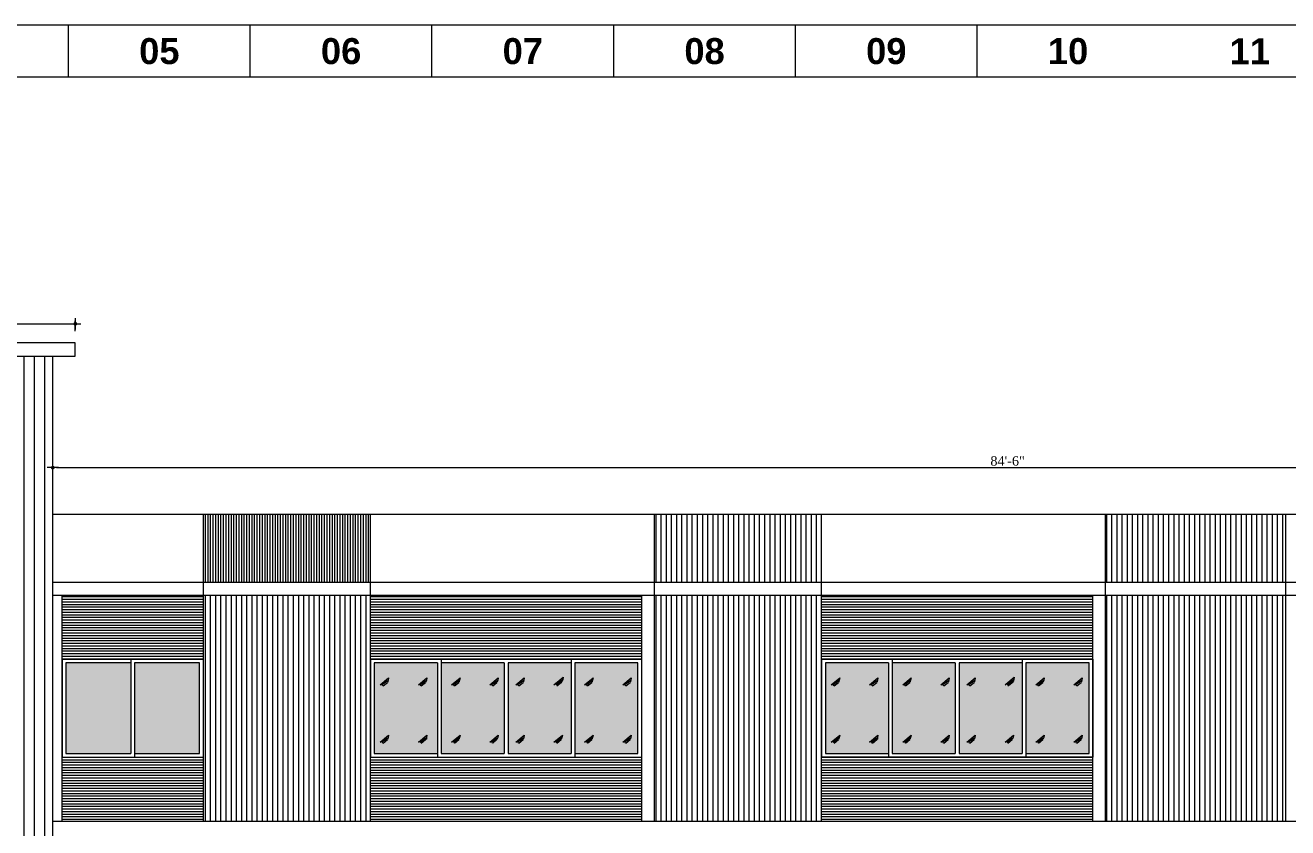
# Model space of a CAD drawing. Header units: inches. Extents: x -250485 to 735580, y -140410 to 288049.
# Drawn here: x 54477 to 55147, y 21869 to 22295 of the extents above; entities that cross this region are included whole.
import ezdxf

# ---------------------------------------------------------------- set-up
doc = ezdxf.new("R2010")
doc.units = ezdxf.units.IN
doc.header["$MEASUREMENT"] = 0
doc.header["$PDMODE"] = 35
doc.layers.get('0').update_dxf_attribs({"lineweight": 0})
doc.layers.get('Defpoints').update_dxf_attribs({"lineweight": 0})
for name, color, linetype, lineweight in [('DIM_WORKING', 7, 'Continuous', 0), ('FIX', 251, 'Continuous', 0), ('Inline', 7, 'Continuous', 0), ('Layer1', 134, 'Continuous', 0), ('MAN', 215, 'Continuous', 0), ('Outline', 7, 'Continuous', 0), ('Scale', 7, 'Continuous', 0), ('Scale_Text', 7, 'Continuous', 0), ('Titelblk', 7, 'Continuous', 25), ('TITLE', 7, 'Continuous', 20), ('Win', 5, 'Continuous', 0), ('window', 140, 'Continuous', 0)]:
    doc.layers.add(name, color=color, linetype=linetype, lineweight=lineweight)
doc.styles.add('REG', font='times.ttf')
doc.styles.get("Standard").update_dxf_attribs({"font": 'arialbd.ttf', "height": 24})
doc.dimstyles.new('Dim-Pres', dxfattribs={"dimtxt": 5.5, "dimasz": 2, "dimexe": 1.5, "dimexo": 1.5, "dimgap": 1, "dimtad": 3, "dimdec": 0, "dimzin": 3, "dimdsep": 46, "dimlunit": 4, "dimtxsty": 'REG', "dimblk": 'point', "dimcen": 2, "dimclrd": 256, "dimclre": 256, "dimclrt": 7, "dimadec": 0, "dimazin": 0, "dimtfac": 0.75, "dimtdec": 0, "dimtmove": 1, "dimatfit": 3, "dimldrblk": 'point', "dimfxl": 0, "dimtolj": 1, "dimtzin": 0, "dimlwd": -1, "dimlwe": -1, "dimarcsym": 1})
pattern_1 = [(0, (46573.8017, 18558.0382), (4e-16, 1.375), [])]
pattern_2 = [(270, (44301.1029, 24567.6577), (2.75, -7e-16), [])]

# ---------------------------------------------------------------- blocks, each defined once
blk = doc.blocks.new('PAGE')
at = {"layer": 'Inline', "color": 252, "lineweight": 15}
blk.add_lwpolyline([(178051640.63, 22656441.11), (178051640.63, 22657235.79), (178050505.36, 22657235.79), (178050505.36, 22656441.11)], close=True, dxfattribs=at)
at = {"layer": 'Outline', "color": 252, "lineweight": 15}
blk.add_line((178051662.57, 22657252.66), (178050483.42, 22657252.66), dxfattribs=at)
at = {"layer": 'Scale', "color": 252, "lineweight": 9}
for p, q in [((178050719.01, 22657235.79), (178050719.01, 22657252.66)), ((178050778.01, 22657235.79), (178050778.01, 22657252.66)), ((178050837.01, 22657235.79), (178050837.01, 22657252.66)), ((178050896, 22657235.79), (178050896, 22657252.66)), ((178050955, 22657235.79), (178050955, 22657252.66)), ((178051014, 22657235.79), (178051014, 22657252.66))]:
    blk.add_line(p, q, dxfattribs=at)
at = {"layer": 'Scale_Text', "color": 252, "lineweight": 13, "char_height": 8.435, "width": 2.5102, "attachment_point": 5}
for s, insert in [('05', (178050748.51, 22657244.22)), ('06', (178050807.51, 22657244.22)), ('07', (178050866.5, 22657244.22)), ('08', (178050925.5, 22657244.22)), ('09', (178050984.5, 22657244.22)), ('10', (178051043.5, 22657244.22)), ('11', (178051102.49, 22657244.22))]:
    blk.add_mtext(s, dxfattribs=dict(at, insert=insert))
blk = doc.blocks.new('Title')
at = {"layer": 'Titelblk', "color": 3, "linetype": 'Continuous', "lineweight": 0, "xscale": 3.014611567961765, "yscale": 3.014611567959946, "zscale": 3.014611567966516}
blk.add_blockref('PAGE', (-536855255.8, -68388224), dxfattribs=at)
blk = doc.blocks.new('dot')
at = {"color": 4}
for p, q in [((-1.5, 0), (1.5, 0)), ((0, 1.5), (0, -1.5))]:
    blk.add_line(p, q, dxfattribs=at)
at = {"color": 6, "const_width": 0.5}
blk.add_lwpolyline([(-0.25, 0, 1), (0.25, 0, 1)], format="xyb", close=True, dxfattribs=at)
blk = doc.blocks.new('point')
blk.add_blockref('dot', (0, 0))
blk = doc.blocks.new('*D640')
at = {"layer": 'Defpoints', "color": 0, "ltscale": 30, "transparency": 16777216}
for p in [(54503.25, 22136.28), (54285.75, 22126.15), (54503.25, 22126.15)]:
    blk.add_point(p, dxfattribs=at)
at = {"layer": 'Layer1', "ltscale": 30, "transparency": 16777216}
for p, q in [((54285.75, 22132.28), (54285.75, 22137.78)), ((54287.75, 22136.28), (54501.25, 22136.28)), ((54503.25, 22132.28), (54503.25, 22137.78))]:
    blk.add_line(p, q, dxfattribs=at)
at = {"layer": 'Layer1', "ltscale": 30, "transparency": 16777216, "xscale": 2, "yscale": 2, "zscale": 2, "rotation": 180}
blk.add_blockref('point', (54285.75, 22136.28), dxfattribs=at)
at = {"layer": 'Layer1', "ltscale": 30, "transparency": 16777216, "xscale": 2, "yscale": 2, "zscale": 2}
blk.add_blockref('point', (54503.25, 22136.28), dxfattribs=at)
at = {"layer": 'Layer1', "color": 7, "ltscale": 30, "transparency": 16777216, "insert": (54394.5, 22139.83), "char_height": 5, "attachment_point": 5, "style": 'REG'}
blk.add_mtext('\\A1;18\'-2"', dxfattribs=at)
blk = doc.blocks.new('*D641')
at = {"layer": 'Defpoints', "color": 0, "ltscale": 30, "transparency": 16777216}
for p in [(55505.25, 22059.87), (54491.25, 22035.15), (55505.25, 22035.15)]:
    blk.add_point(p, dxfattribs=at)
at = {"layer": 'Layer1', "ltscale": 30, "transparency": 16777216}
for p, q in [((54491.25, 22055.87), (54491.25, 22061.37)), ((55505.25, 22055.87), (55505.25, 22061.37)), ((54493.25, 22059.87), (55503.25, 22059.87))]:
    blk.add_line(p, q, dxfattribs=at)
at = {"layer": 'Layer1', "ltscale": 30, "transparency": 16777216, "xscale": 2, "yscale": 2, "zscale": 2, "rotation": 180}
blk.add_blockref('point', (54491.25, 22059.87), dxfattribs=at)
at = {"layer": 'Layer1', "ltscale": 30, "transparency": 16777216, "xscale": 2, "yscale": 2, "zscale": 2}
blk.add_blockref('point', (55505.25, 22059.87), dxfattribs=at)
at = {"layer": 'Layer1', "color": 7, "ltscale": 30, "transparency": 16777216, "insert": (54998.25, 22063.42), "char_height": 5, "attachment_point": 5, "style": 'REG'}
blk.add_mtext('\\A1;84\'-6"', dxfattribs=at)

msp = doc.modelspace()

# ---------------------------------------------------------------- hatches: boundary and pattern name
at = {"layer": 'DIM_WORKING', "ltscale": 30}
h = msp.add_hatch(color=256, dxfattribs=at)
h.set_gradient(color1=(191, 203, 212), one_color=1, tint=1, name='CURVED')
h.paths.add_polyline_path([(54532.75, 21956.15), (54498.25, 21956.15), (54498.25, 21908.15), (54532.75, 21908.15)])
h.paths.add_polyline_path([(54569.25, 21956.15), (54534.75, 21956.15), (54534.75, 21908.15), (54569.25, 21908.15)])
h = msp.add_hatch(color=256, dxfattribs=at)
h.set_gradient(color1=(191, 203, 212), one_color=1, tint=1, name='CURVED')
h.paths.add_polyline_path([(54695.5, 21956.15), (54662, 21956.15), (54662, 21908.15), (54695.5, 21908.15)])
h.paths.add_polyline_path([(54685.4, 21944.61), (54689.88, 21948.27), (54689.64, 21947.1), (54689.24, 21945.87), (54686.95, 21944.07), (54686.5, 21944.63)], flags=16)
h.paths.add_polyline_path([(54668.97, 21945.87), (54666.68, 21944.07), (54666.24, 21944.63), (54665.13, 21944.61), (54669.61, 21948.27), (54669.37, 21947.1)], flags=16)
h.paths.add_polyline_path([(54689.88, 21917.83), (54689.64, 21916.66), (54689.64, 21915.74), (54689.24, 21915.43), (54686.95, 21913.63), (54686.51, 21914.2), (54685.43, 21914.2)], flags=16)
h.paths.add_polyline_path([(54669.61, 21917.83), (54669.37, 21916.66), (54668.97, 21915.43), (54666.68, 21913.63), (54666.24, 21914.19), (54665.13, 21914.17)], flags=16)
h.paths.add_polyline_path([(54697.5, 21908.15), (54731, 21908.15), (54731, 21956.15), (54697.5, 21956.15)])
h.paths.add_polyline_path([(54704.59, 21944.07), (54704.15, 21944.63), (54703.04, 21944.61), (54707.52, 21948.27), (54707.28, 21947.1), (54706.89, 21945.87)], flags=16)
h.paths.add_polyline_path([(54707.52, 21917.83), (54707.28, 21916.66), (54706.89, 21915.43), (54704.59, 21913.63), (54704.15, 21914.19), (54703.04, 21914.17)], flags=16)
h.paths.add_polyline_path([(54723.31, 21944.61), (54727.79, 21948.27), (54727.55, 21947.1), (54727.15, 21945.87), (54724.86, 21944.07), (54724.42, 21944.63)], flags=16)
h.paths.add_polyline_path([(54723.31, 21914.17), (54727.79, 21917.83), (54727.55, 21916.66), (54727.15, 21915.43), (54724.86, 21913.63), (54724.42, 21914.19)], flags=16)
h.paths.add_polyline_path([(54733, 21908.15), (54766.5, 21908.15), (54766.5, 21956.15), (54733, 21956.15)])
h.paths.add_polyline_path([(54741.62, 21917.83), (54741.37, 21916.66), (54740.98, 21915.43), (54738.68, 21913.63), (54738.24, 21914.19), (54737.13, 21914.17)], flags=16)
h.paths.add_polyline_path([(54738.68, 21944.07), (54738.24, 21944.63), (54737.13, 21944.61), (54741.62, 21948.27), (54741.37, 21947.1), (54740.98, 21945.87)], flags=16)
h.paths.add_polyline_path([(54761.66, 21946.21), (54759.36, 21944.4), (54758.95, 21944.07), (54761.24, 21945.87)], flags=16)
h.paths.add_polyline_path([(54757.4, 21914.17), (54761.88, 21917.83), (54761.64, 21916.66), (54761.24, 21915.43), (54758.95, 21913.63), (54758.51, 21914.19)], flags=16)
h.paths.add_polyline_path([(54802, 21956.15), (54768.5, 21956.15), (54768.5, 21908.15), (54802, 21908.15)])
h.paths.add_polyline_path([(54778.16, 21917.83), (54777.92, 21916.66), (54777.52, 21915.43), (54775.23, 21913.63), (54774.78, 21914.19), (54773.68, 21914.17)], flags=16)
h.paths.add_polyline_path([(54798.43, 21917.83), (54798.19, 21916.66), (54797.79, 21915.43), (54795.5, 21913.63), (54795.05, 21914.19), (54793.95, 21914.17)], flags=16)
h.paths.add_polyline_path([(54793.95, 21944.61), (54798.43, 21948.27), (54798.19, 21947.1), (54797.79, 21945.87), (54795.5, 21944.07), (54795.05, 21944.63)], flags=16)
h.paths.add_polyline_path([(54775.23, 21944.07), (54774.78, 21944.63), (54773.68, 21944.61), (54778.16, 21948.27), (54777.92, 21947.1), (54777.52, 21945.87)], flags=16)
h = msp.add_hatch(color=256, dxfattribs=at)
h.set_gradient(color1=(191, 203, 212), one_color=1, tint=1, name='CURVED')
h.paths.add_polyline_path([(54935, 21956.15), (54901.5, 21956.15), (54901.5, 21908.15), (54935, 21908.15)])
h.paths.add_polyline_path([(54924.9, 21944.61), (54929.38, 21948.27), (54929.14, 21947.1), (54928.74, 21945.87), (54926.45, 21944.07), (54926, 21944.63)], flags=16)
h.paths.add_polyline_path([(54908.47, 21945.87), (54906.18, 21944.07), (54905.74, 21944.63), (54904.63, 21944.61), (54909.11, 21948.27), (54908.87, 21947.1)], flags=16)
h.paths.add_polyline_path([(54929.38, 21917.83), (54929.14, 21916.66), (54929.14, 21915.74), (54928.74, 21915.43), (54926.45, 21913.63), (54926.01, 21914.2), (54924.93, 21914.2)], flags=16)
h.paths.add_polyline_path([(54909.11, 21917.83), (54908.87, 21916.66), (54908.47, 21915.43), (54906.18, 21913.63), (54905.74, 21914.19), (54904.63, 21914.17)], flags=16)
h.paths.add_polyline_path([(54937, 21908.15), (54970.5, 21908.15), (54970.5, 21956.15), (54937, 21956.15)])
h.paths.add_polyline_path([(54944.09, 21944.07), (54943.65, 21944.63), (54942.54, 21944.61), (54947.02, 21948.27), (54946.78, 21947.1), (54946.39, 21945.87)], flags=16)
h.paths.add_polyline_path([(54947.02, 21917.83), (54946.78, 21916.66), (54946.39, 21915.43), (54944.09, 21913.63), (54943.65, 21914.19), (54942.54, 21914.17)], flags=16)
h.paths.add_polyline_path([(54962.81, 21944.61), (54967.29, 21948.27), (54967.05, 21947.1), (54966.65, 21945.87), (54964.36, 21944.07), (54963.92, 21944.63)], flags=16)
h.paths.add_polyline_path([(54962.81, 21914.17), (54967.29, 21917.83), (54967.05, 21916.66), (54966.65, 21915.43), (54964.36, 21913.63), (54963.92, 21914.19)], flags=16)
h.paths.add_polyline_path([(54972.5, 21908.15), (55006, 21908.15), (55006, 21956.15), (54972.5, 21956.15)])
h.paths.add_polyline_path([(54981.12, 21917.83), (54980.87, 21916.66), (54980.48, 21915.43), (54978.18, 21913.63), (54977.74, 21914.19), (54976.63, 21914.17)], flags=16)
h.paths.add_polyline_path([(54978.18, 21944.07), (54977.74, 21944.63), (54976.63, 21944.61), (54981.12, 21948.27), (54980.87, 21947.1), (54980.48, 21945.87)], flags=16)
h.paths.add_polyline_path([(55001.16, 21946.21), (54998.86, 21944.4), (54998.45, 21944.07), (55000.74, 21945.87)], flags=16)
h.paths.add_polyline_path([(54996.9, 21914.17), (55001.38, 21917.83), (55001.14, 21916.66), (55000.74, 21915.43), (54998.45, 21913.63), (54998.01, 21914.19)], flags=16)
h.paths.add_polyline_path([(55041.5, 21956.15), (55008, 21956.15), (55008, 21908.15), (55041.5, 21908.15)])
h.paths.add_polyline_path([(55017.66, 21917.83), (55017.42, 21916.66), (55017.02, 21915.43), (55014.73, 21913.63), (55014.28, 21914.19), (55013.18, 21914.17)], flags=16)
h.paths.add_polyline_path([(55037.93, 21917.83), (55037.69, 21916.66), (55037.29, 21915.43), (55035, 21913.63), (55034.55, 21914.19), (55033.45, 21914.17)], flags=16)
h.paths.add_polyline_path([(55033.45, 21944.61), (55037.93, 21948.27), (55037.69, 21947.1), (55037.29, 21945.87), (55035, 21944.07), (55034.55, 21944.63)], flags=16)
h.paths.add_polyline_path([(55014.73, 21944.07), (55014.28, 21944.63), (55013.18, 21944.61), (55017.66, 21948.27), (55017.42, 21947.1), (55017.02, 21945.87)], flags=16)
at = {"layer": 'FIX', "ltscale": 30}
h = msp.add_hatch(dxfattribs=at)
h.set_pattern_fill('ANSI31', color=256, scale=44, angle=225, style=0)
h.set_pattern_definition([(270, (44301.103, 24567.658), (5.5, -1e-15), [])])
h.paths.add_polyline_path([(54491.25, 22119.15), (54297.75, 22119.15), (54297.75, 21999.15), (54297.75, 21872.15), (54297.75, 21745.15), (54297.75, 21618.15), (54297.75, 21491.15), (54297.75, 21364.15), (54491.25, 21364.15), (54491.25, 21491.15), (54491.25, 21618.15), (54491.25, 21745.15), (54491.25, 21872.15), (54491.25, 21999.15)])
h = msp.add_hatch(dxfattribs=at)
h.set_pattern_fill('ANSI31', color=256, scale=11, angle=315, style=0)
h.set_pattern_definition(pattern_1)
h.paths.add_polyline_path([(54804, 21992.15), (54660, 21992.15), (54660, 21958.15), (54804, 21958.15)])
h.paths.add_polyline_path([(54804, 21906.15), (54660, 21906.15), (54660, 21872.15), (54804, 21872.15)])
h.paths.add_polyline_path([(54571.25, 21906.15), (54496.25, 21906.15), (54496.25, 21872.15), (54571.25, 21872.15)])
h.paths.add_polyline_path([(55043.5, 21992.15), (54899.5, 21992.15), (54899.5, 21958.15), (55043.5, 21958.15)])
h.paths.add_polyline_path([(55043.5, 21906.15), (54899.5, 21906.15), (54899.5, 21872.15), (55043.5, 21872.15)])
h.paths.add_polyline_path([(55184.25, 21992.15), (55164.25, 21992.15), (55164.25, 21958.15), (55184.25, 21958.15)])
h.paths.add_polyline_path([(55184.25, 21936.66), (55164.25, 21936.66), (55164.25, 21872.15), (55184.25, 21872.15)])
h.paths.add_polyline_path([(55283, 21992.15), (55223, 21992.15), (55223, 21958.15), (55283, 21958.15)])
h.paths.add_polyline_path([(55283, 21906.15), (55223, 21906.15), (55223, 21872.15), (55283, 21872.15)])
h.paths.add_polyline_path([(55378.5, 21992.15), (55289.75, 21992.15), (55289.75, 21958.15), (55312, 21958.15), (55312, 21960.15), (55366, 21960.15), (55366, 21958.15), (55378.5, 21958.15)])
h.paths.add_polyline_path([(55378.5, 21906.15), (55289.75, 21906.15), (55289.75, 21872.15), (55378.5, 21872.15)])
h.paths.add_polyline_path([(55522.5, 21906.15), (55378.5, 21906.15), (55378.5, 21872.15), (55522.5, 21872.15)])
h.paths.add_polyline_path([(55522.5, 21992.15), (55378.5, 21992.15), (55378.5, 21958.15), (55522.5, 21958.15)])
h.paths.add_polyline_path([(55600.79, 21992.15), (55546.79, 21992.15), (55546.79, 21960.15), (55600.79, 21960.15)])
h.paths.add_polyline_path([(55600.79, 21906.15), (55546.79, 21906.15), (55546.79, 21872.15), (55600.79, 21872.15)])
h.paths.add_polyline_path([(55753, 21906.15), (55713, 21906.15), (55673, 21906.15), (55633, 21906.15), (55633, 21872.15), (55753, 21872.15)])
h.paths.add_polyline_path([(55786, 21906.15), (55753, 21906.15), (55753, 21872.15), (55786, 21872.15)])
h = msp.add_hatch(dxfattribs=at)
h.set_pattern_fill('ANSI31', color=256, scale=11, angle=315, style=0)
h.set_pattern_definition(pattern_1)
h.paths.add_polyline_path([(54571.25, 21992.15), (54496.25, 21992.15), (54496.25, 21958.15), (54571.25, 21958.15)])
at = {"layer": 'MAN', "ltscale": 30}
h = msp.add_hatch(dxfattribs=at)
h.set_pattern_fill('ANSI31', color=256, scale=11, angle=225, style=0)
h.set_pattern_definition([(270, (44301.1029, 24567.6577), (1.375, -3e-16), [])])
h.paths.add_polyline_path([(54660, 22035.15), (54571.25, 22035.15), (54571.25, 21999.15), (54660, 21999.15)])
h = msp.add_hatch(dxfattribs=at)
h.set_pattern_fill('ANSI31', color=256, scale=22, angle=225, style=0)
h.set_pattern_definition(pattern_2)
h.paths.add_polyline_path([(54899.5, 22035.15), (54810.75, 22035.15), (54810.75, 21999.15), (54899.5, 21999.15)])
h = msp.add_hatch(dxfattribs=at)
h.set_pattern_fill('ANSI31', color=256, scale=22, angle=225, style=0)
h.set_pattern_definition(pattern_2)
h.paths.add_polyline_path([(55146, 21999.15), (55146, 22035.15), (55050.25, 22035.15), (55050.25, 21999.15)])
h = msp.add_hatch(dxfattribs=at)
h.set_pattern_fill('ANSI31', color=256, scale=22, angle=225, style=0)
h.set_pattern_definition(pattern_2)
h.paths.add_polyline_path([(54660, 21992.15), (54571.25, 21992.15), (54571.25, 21872.15), (54660, 21872.15)])
h = msp.add_hatch(dxfattribs=at)
h.set_pattern_fill('ANSI31', color=256, scale=22, angle=225, style=0)
h.set_pattern_definition(pattern_2)
h.paths.add_polyline_path([(54899.5, 21992.15), (54810.75, 21992.15), (54810.75, 21872.15), (54899.5, 21872.15)])
h = msp.add_hatch(dxfattribs=at)
h.set_pattern_fill('ANSI31', color=256, scale=22, angle=225, style=0)
h.set_pattern_definition(pattern_2)
h.paths.add_polyline_path([(55146, 21992.15), (55050.25, 21992.15), (55050.25, 21872.15), (55146, 21872.15)])

# ---------------------------------------------------------------- linework, layer by layer
at = {"layer": 'DIM_WORKING', "ltscale": 30}
for p, q in [((54571.25, 21992.15), (54571.25, 22035.15)), ((54660, 21992.15), (54660, 22035.15)), ((54810.75, 21992.15), (54810.75, 22035.15)), ((54899.5, 21992.15), (54899.5, 22035.15)), ((55050.25, 21992.15), (55050.25, 22035.15)), ((55146, 21992.15), (55146, 22035.15))]:
    msp.add_line(p, q, dxfattribs=at)
for points in [[(54804, 21958.15), (54660, 21958.15), (54660, 21906.15), (54804, 21906.15)], [(54899.5, 21958.15), (55043.5, 21958.15), (55043.5, 21906.15), (54899.5, 21906.15)]]:
    msp.add_lwpolyline(points, close=True, dxfattribs=at)
at = {"layer": 'FIX', "ltscale": 30}
for p, q in [((54491.25, 21872.15), (54491.25, 21999.15)), ((54496.25, 21872.15), (54496.25, 21992.15)), ((54571.25, 21872.15), (54571.25, 21992.15)), ((54660, 21872.15), (54660, 21992.15)), ((54804, 21872.15), (54804, 21992.15)), ((54810.75, 21872.15), (54810.75, 21992.15)), ((54899.5, 21872.15), (54899.5, 21992.15)), ((55043.5, 21872.15), (55043.5, 21992.15)), ((55050.25, 21872.15), (55050.25, 21992.15)), ((55146, 21872.15), (55146, 21992.15)), ((54491.25, 21745.15), (54491.25, 21872.15))]:
    msp.add_line(p, q, dxfattribs=at)
for points in [[(54491.25, 22119.15), (54503.25, 22119.15), (54503.25, 22126.15), (54285.75, 22126.15)], [(54297.75, 21999.15), (54297.75, 22119.15), (54491.25, 22119.15)], [(54491.25, 21999.15), (54491.25, 22119.15)], [(54496.25, 21958.15), (54571.25, 21958.15)], [(54660, 21958.15), (54804, 21958.15)], [(54899.5, 21958.15), (55043.5, 21958.15)], [(54496.25, 21906.15), (54571.25, 21906.15)], [(54660, 21906.15), (54804, 21906.15)], [(54899.5, 21906.15), (55043.5, 21906.15)], [(54491.25, 21872.15), (55786, 21872.15)]]:
    msp.add_lwpolyline(points, dxfattribs=at)
at = {"layer": 'Layer1', "ltscale": 30}
for p, q in [((54665.13, 21944.61), (54669.61, 21948.27)), ((54666.24, 21944.64), (54669.37, 21947.1)), ((54669.37, 21947.1), (54668.97, 21945.87)), ((54669.61, 21948.27), (54669.37, 21947.1)), ((54685.4, 21944.61), (54689.88, 21948.27)), ((54685.4, 21944.61), (54689.88, 21948.27)), ((54686.51, 21944.64), (54689.64, 21947.1)), ((54686.51, 21944.64), (54689.64, 21947.1)), ((54689.64, 21947.1), (54689.24, 21945.87)), ((54689.88, 21948.27), (54689.64, 21947.1)), ((54703.04, 21944.61), (54707.52, 21948.27)), ((54703.04, 21944.61), (54707.52, 21948.27)), ((54704.16, 21944.64), (54707.28, 21947.1)), ((54704.16, 21944.64), (54707.28, 21947.1)), ((54707.28, 21947.1), (54706.89, 21945.87)), ((54707.52, 21948.27), (54707.28, 21947.1)), ((54723.31, 21944.61), (54727.79, 21948.27)), ((54723.31, 21944.61), (54727.79, 21948.27)), ((54724.42, 21944.64), (54727.55, 21947.1)), ((54724.42, 21944.64), (54727.55, 21947.1)), ((54727.55, 21947.1), (54727.15, 21945.87)), ((54727.79, 21948.27), (54727.55, 21947.1)), ((54737.13, 21944.61), (54741.62, 21948.27)), ((54737.13, 21944.61), (54741.62, 21948.27)), ((54738.25, 21944.64), (54741.37, 21947.1)), ((54738.25, 21944.64), (54741.37, 21947.1)), ((54741.37, 21947.1), (54740.98, 21945.87)), ((54741.62, 21948.27), (54741.37, 21947.1)), ((54757.4, 21944.61), (54761.88, 21948.27)), ((54757.81, 21944.95), (54762.3, 21948.61)), ((54758.52, 21944.64), (54761.64, 21947.1)), ((54758.93, 21944.97), (54762.05, 21947.44)), ((54762.05, 21947.44), (54761.66, 21946.21)), ((54762.3, 21948.61), (54762.05, 21947.44)), ((54773.68, 21944.61), (54778.16, 21948.27)), ((54773.68, 21944.61), (54778.16, 21948.27)), ((54774.79, 21944.64), (54777.92, 21947.1)), ((54774.79, 21944.64), (54777.92, 21947.1)), ((54777.92, 21947.1), (54777.52, 21945.87)), ((54778.16, 21948.27), (54777.92, 21947.1)), ((54793.95, 21944.61), (54798.43, 21948.27)), ((54793.95, 21944.61), (54798.43, 21948.27)), ((54795.06, 21944.64), (54798.19, 21947.1)), ((54795.06, 21944.64), (54798.19, 21947.1)), ((54798.19, 21947.1), (54797.79, 21945.87)), ((54798.43, 21948.27), (54798.19, 21947.1)), ((54904.63, 21944.61), (54909.11, 21948.27)), ((54905.74, 21944.64), (54908.87, 21947.1)), ((54908.87, 21947.1), (54908.47, 21945.87)), ((54909.11, 21948.27), (54908.87, 21947.1)), ((54924.9, 21944.61), (54929.38, 21948.27)), ((54924.9, 21944.61), (54929.38, 21948.27)), ((54926.01, 21944.64), (54929.14, 21947.1)), ((54926.01, 21944.64), (54929.14, 21947.1)), ((54929.14, 21947.1), (54928.74, 21945.87)), ((54929.38, 21948.27), (54929.14, 21947.1)), ((54942.54, 21944.61), (54947.02, 21948.27)), ((54942.54, 21944.61), (54947.02, 21948.27)), ((54943.66, 21944.64), (54946.78, 21947.1)), ((54943.66, 21944.64), (54946.78, 21947.1)), ((54946.78, 21947.1), (54946.39, 21945.87)), ((54947.02, 21948.27), (54946.78, 21947.1)), ((54962.81, 21944.61), (54967.29, 21948.27)), ((54962.81, 21944.61), (54967.29, 21948.27)), ((54963.92, 21944.64), (54967.05, 21947.1)), ((54963.92, 21944.64), (54967.05, 21947.1)), ((54967.05, 21947.1), (54966.65, 21945.87)), ((54967.29, 21948.27), (54967.05, 21947.1)), ((54976.63, 21944.61), (54981.12, 21948.27)), ((54976.63, 21944.61), (54981.12, 21948.27)), ((54977.75, 21944.64), (54980.87, 21947.1)), ((54977.75, 21944.64), (54980.87, 21947.1)), ((54980.87, 21947.1), (54980.48, 21945.87)), ((54981.12, 21948.27), (54980.87, 21947.1)), ((54996.9, 21944.61), (55001.38, 21948.27)), ((54997.31, 21944.95), (55001.8, 21948.61)), ((54998.02, 21944.64), (55001.14, 21947.1)), ((54998.43, 21944.97), (55001.55, 21947.44)), ((55001.55, 21947.44), (55001.16, 21946.21)), ((55001.8, 21948.61), (55001.55, 21947.44)), ((55013.18, 21944.61), (55017.66, 21948.27)), ((55013.18, 21944.61), (55017.66, 21948.27)), ((55014.29, 21944.64), (55017.42, 21947.1)), ((55014.29, 21944.64), (55017.42, 21947.1)), ((55017.42, 21947.1), (55017.02, 21945.87)), ((55017.66, 21948.27), (55017.42, 21947.1)), ((55033.45, 21944.61), (55037.93, 21948.27)), ((55033.45, 21944.61), (55037.93, 21948.27)), ((55034.56, 21944.64), (55037.69, 21947.1)), ((55034.56, 21944.64), (55037.69, 21947.1)), ((55037.69, 21947.1), (55037.29, 21945.87)), ((55037.93, 21948.27), (55037.69, 21947.1)), ((54666.24, 21944.63), (54665.13, 21944.61)), ((54666.68, 21944.07), (54666.24, 21944.63)), ((54666.68, 21944.07), (54668.97, 21945.87)), ((54686.5, 21944.63), (54685.4, 21944.61)), ((54686.95, 21944.07), (54686.5, 21944.63)), ((54686.95, 21944.07), (54689.24, 21945.87)), ((54686.95, 21944.07), (54689.24, 21945.87)), ((54704.15, 21944.63), (54703.04, 21944.61)), ((54704.59, 21944.07), (54704.15, 21944.63)), ((54704.59, 21944.07), (54706.89, 21945.87)), ((54704.59, 21944.07), (54706.89, 21945.87)), ((54724.42, 21944.63), (54723.31, 21944.61)), ((54724.86, 21944.07), (54724.42, 21944.63)), ((54724.86, 21944.07), (54727.15, 21945.87)), ((54724.86, 21944.07), (54727.15, 21945.87)), ((54738.24, 21944.63), (54737.13, 21944.61)), ((54738.68, 21944.07), (54738.24, 21944.63)), ((54738.68, 21944.07), (54740.98, 21945.87)), ((54738.68, 21944.07), (54740.98, 21945.87)), ((54758.92, 21944.97), (54757.81, 21944.95)), ((54759.36, 21944.4), (54758.92, 21944.97)), ((54758.95, 21944.07), (54761.24, 21945.87)), ((54759.36, 21944.4), (54761.66, 21946.21)), ((54774.78, 21944.63), (54773.68, 21944.61)), ((54775.23, 21944.07), (54774.78, 21944.63)), ((54775.23, 21944.07), (54777.52, 21945.87)), ((54775.23, 21944.07), (54777.52, 21945.87)), ((54795.05, 21944.63), (54793.95, 21944.61)), ((54795.5, 21944.07), (54795.05, 21944.63)), ((54795.5, 21944.07), (54797.79, 21945.87)), ((54795.5, 21944.07), (54797.79, 21945.87)), ((54905.74, 21944.63), (54904.63, 21944.61)), ((54906.18, 21944.07), (54905.74, 21944.63)), ((54906.18, 21944.07), (54908.47, 21945.87)), ((54926, 21944.63), (54924.9, 21944.61)), ((54926.45, 21944.07), (54926, 21944.63)), ((54926.45, 21944.07), (54928.74, 21945.87)), ((54926.45, 21944.07), (54928.74, 21945.87)), ((54943.65, 21944.63), (54942.54, 21944.61)), ((54944.09, 21944.07), (54943.65, 21944.63)), ((54944.09, 21944.07), (54946.39, 21945.87)), ((54944.09, 21944.07), (54946.39, 21945.87)), ((54963.92, 21944.63), (54962.81, 21944.61)), ((54964.36, 21944.07), (54963.92, 21944.63)), ((54964.36, 21944.07), (54966.65, 21945.87)), ((54964.36, 21944.07), (54966.65, 21945.87)), ((54977.74, 21944.63), (54976.63, 21944.61)), ((54978.18, 21944.07), (54977.74, 21944.63)), ((54978.18, 21944.07), (54980.48, 21945.87)), ((54978.18, 21944.07), (54980.48, 21945.87)), ((54998.42, 21944.97), (54997.31, 21944.95)), ((54998.86, 21944.4), (54998.42, 21944.97)), ((54998.45, 21944.07), (55000.74, 21945.87)), ((54998.86, 21944.4), (55001.16, 21946.21)), ((55014.28, 21944.63), (55013.18, 21944.61)), ((55014.73, 21944.07), (55014.28, 21944.63)), ((55014.73, 21944.07), (55017.02, 21945.87)), ((55014.73, 21944.07), (55017.02, 21945.87)), ((55034.55, 21944.63), (55033.45, 21944.61)), ((55035, 21944.07), (55034.55, 21944.63)), ((55035, 21944.07), (55037.29, 21945.87)), ((55035, 21944.07), (55037.29, 21945.87)), ((54665.13, 21914.17), (54669.61, 21917.83)), ((54665.13, 21914.17), (54669.61, 21917.83)), ((54666.24, 21914.19), (54665.13, 21914.17)), ((54666.24, 21914.2), (54669.37, 21916.66)), ((54666.24, 21914.2), (54669.37, 21916.66)), ((54666.68, 21913.63), (54666.24, 21914.19)), ((54666.68, 21913.63), (54668.97, 21915.43)), ((54666.68, 21913.63), (54668.97, 21915.43)), ((54669.37, 21916.66), (54668.97, 21915.43)), ((54669.61, 21917.83), (54669.37, 21916.66)), ((54685.4, 21914.17), (54689.88, 21917.83)), ((54686.51, 21914.2), (54685.4, 21914.2)), ((54686.51, 21914.2), (54689.64, 21916.66)), ((54686.95, 21913.63), (54686.51, 21914.2)), ((54686.95, 21913.63), (54689.24, 21915.43)), ((54689.24, 21915.43), (54686.95, 21913.63)), ((54689.64, 21915.74), (54689.24, 21915.43)), ((54689.88, 21917.83), (54689.64, 21916.66)), ((54689.64, 21916.66), (54689.64, 21915.74)), ((54703.04, 21914.17), (54707.52, 21917.83)), ((54703.04, 21914.17), (54707.52, 21917.83)), ((54704.15, 21914.19), (54703.04, 21914.17)), ((54704.59, 21913.63), (54704.15, 21914.19)), ((54704.16, 21914.2), (54707.28, 21916.66)), ((54704.16, 21914.2), (54707.28, 21916.66)), ((54704.59, 21913.63), (54706.89, 21915.43)), ((54704.59, 21913.63), (54706.89, 21915.43)), ((54707.28, 21916.66), (54706.89, 21915.43)), ((54707.52, 21917.83), (54707.28, 21916.66)), ((54723.31, 21914.17), (54727.79, 21917.83)), ((54723.31, 21914.17), (54727.79, 21917.83)), ((54724.42, 21914.19), (54723.31, 21914.17)), ((54724.42, 21914.2), (54727.55, 21916.66)), ((54724.42, 21914.2), (54727.55, 21916.66)), ((54724.86, 21913.63), (54724.42, 21914.19)), ((54724.86, 21913.63), (54727.15, 21915.43)), ((54724.86, 21913.63), (54727.15, 21915.43)), ((54727.55, 21916.66), (54727.15, 21915.43)), ((54727.79, 21917.83), (54727.55, 21916.66)), ((54737.13, 21914.17), (54741.62, 21917.83)), ((54737.13, 21914.17), (54741.62, 21917.83)), ((54738.24, 21914.19), (54737.13, 21914.17)), ((54738.68, 21913.63), (54738.24, 21914.19)), ((54738.25, 21914.2), (54741.37, 21916.66)), ((54738.25, 21914.2), (54741.37, 21916.66)), ((54738.68, 21913.63), (54740.98, 21915.43)), ((54738.68, 21913.63), (54740.98, 21915.43)), ((54741.37, 21916.66), (54740.98, 21915.43)), ((54741.62, 21917.83), (54741.37, 21916.66)), ((54757.4, 21914.17), (54761.88, 21917.83)), ((54757.4, 21914.17), (54761.88, 21917.83)), ((54758.51, 21914.19), (54757.4, 21914.17)), ((54758.95, 21913.63), (54758.51, 21914.19)), ((54758.52, 21914.2), (54761.64, 21916.66)), ((54758.52, 21914.2), (54761.64, 21916.66)), ((54758.95, 21913.63), (54761.24, 21915.43)), ((54758.95, 21913.63), (54761.24, 21915.43)), ((54761.64, 21916.66), (54761.24, 21915.43)), ((54761.88, 21917.83), (54761.64, 21916.66)), ((54773.68, 21914.17), (54778.16, 21917.83)), ((54773.68, 21914.17), (54778.16, 21917.83)), ((54774.78, 21914.19), (54773.68, 21914.17)), ((54775.23, 21913.63), (54774.78, 21914.19)), ((54774.79, 21914.2), (54777.92, 21916.66)), ((54774.79, 21914.2), (54777.92, 21916.66)), ((54775.23, 21913.63), (54777.52, 21915.43)), ((54775.23, 21913.63), (54777.52, 21915.43)), ((54777.92, 21916.66), (54777.52, 21915.43)), ((54778.16, 21917.83), (54777.92, 21916.66)), ((54793.95, 21914.17), (54798.43, 21917.83)), ((54793.95, 21914.17), (54798.43, 21917.83)), ((54795.05, 21914.19), (54793.95, 21914.17)), ((54795.5, 21913.63), (54795.05, 21914.19)), ((54795.06, 21914.2), (54798.19, 21916.66)), ((54795.06, 21914.2), (54798.19, 21916.66)), ((54795.5, 21913.63), (54797.79, 21915.43)), ((54795.5, 21913.63), (54797.79, 21915.43)), ((54798.19, 21916.66), (54797.79, 21915.43)), ((54798.43, 21917.83), (54798.19, 21916.66)), ((54904.63, 21914.17), (54909.11, 21917.83)), ((54904.63, 21914.17), (54909.11, 21917.83)), ((54905.74, 21914.19), (54904.63, 21914.17)), ((54905.74, 21914.2), (54908.87, 21916.66)), ((54905.74, 21914.2), (54908.87, 21916.66)), ((54906.18, 21913.63), (54905.74, 21914.19)), ((54906.18, 21913.63), (54908.47, 21915.43)), ((54906.18, 21913.63), (54908.47, 21915.43)), ((54908.87, 21916.66), (54908.47, 21915.43)), ((54909.11, 21917.83), (54908.87, 21916.66)), ((54924.9, 21914.17), (54929.38, 21917.83)), ((54926.01, 21914.2), (54924.9, 21914.2)), ((54926.01, 21914.2), (54929.14, 21916.66)), ((54926.45, 21913.63), (54926.01, 21914.2)), ((54926.45, 21913.63), (54928.74, 21915.43)), ((54928.74, 21915.43), (54926.45, 21913.63)), ((54929.14, 21915.74), (54928.74, 21915.43)), ((54929.38, 21917.83), (54929.14, 21916.66)), ((54929.14, 21916.66), (54929.14, 21915.74)), ((54942.54, 21914.17), (54947.02, 21917.83)), ((54942.54, 21914.17), (54947.02, 21917.83)), ((54943.65, 21914.19), (54942.54, 21914.17)), ((54944.09, 21913.63), (54943.65, 21914.19)), ((54943.66, 21914.2), (54946.78, 21916.66)), ((54943.66, 21914.2), (54946.78, 21916.66)), ((54944.09, 21913.63), (54946.39, 21915.43)), ((54944.09, 21913.63), (54946.39, 21915.43)), ((54946.78, 21916.66), (54946.39, 21915.43)), ((54947.02, 21917.83), (54946.78, 21916.66)), ((54962.81, 21914.17), (54967.29, 21917.83)), ((54962.81, 21914.17), (54967.29, 21917.83)), ((54963.92, 21914.19), (54962.81, 21914.17)), ((54963.92, 21914.2), (54967.05, 21916.66)), ((54963.92, 21914.2), (54967.05, 21916.66)), ((54964.36, 21913.63), (54963.92, 21914.19)), ((54964.36, 21913.63), (54966.65, 21915.43)), ((54964.36, 21913.63), (54966.65, 21915.43)), ((54967.05, 21916.66), (54966.65, 21915.43)), ((54967.29, 21917.83), (54967.05, 21916.66)), ((54976.63, 21914.17), (54981.12, 21917.83)), ((54976.63, 21914.17), (54981.12, 21917.83)), ((54977.74, 21914.19), (54976.63, 21914.17)), ((54978.18, 21913.63), (54977.74, 21914.19)), ((54977.75, 21914.2), (54980.87, 21916.66)), ((54977.75, 21914.2), (54980.87, 21916.66)), ((54978.18, 21913.63), (54980.48, 21915.43)), ((54978.18, 21913.63), (54980.48, 21915.43)), ((54980.87, 21916.66), (54980.48, 21915.43)), ((54981.12, 21917.83), (54980.87, 21916.66)), ((54996.9, 21914.17), (55001.38, 21917.83)), ((54996.9, 21914.17), (55001.38, 21917.83)), ((54998.01, 21914.19), (54996.9, 21914.17)), ((54998.45, 21913.63), (54998.01, 21914.19)), ((54998.02, 21914.2), (55001.14, 21916.66)), ((54998.02, 21914.2), (55001.14, 21916.66)), ((54998.45, 21913.63), (55000.74, 21915.43)), ((54998.45, 21913.63), (55000.74, 21915.43)), ((55001.14, 21916.66), (55000.74, 21915.43)), ((55001.38, 21917.83), (55001.14, 21916.66)), ((55013.18, 21914.17), (55017.66, 21917.83)), ((55013.18, 21914.17), (55017.66, 21917.83)), ((55014.28, 21914.19), (55013.18, 21914.17)), ((55014.73, 21913.63), (55014.28, 21914.19)), ((55014.29, 21914.2), (55017.42, 21916.66)), ((55014.29, 21914.2), (55017.42, 21916.66)), ((55014.73, 21913.63), (55017.02, 21915.43)), ((55014.73, 21913.63), (55017.02, 21915.43)), ((55017.42, 21916.66), (55017.02, 21915.43)), ((55017.66, 21917.83), (55017.42, 21916.66)), ((55033.45, 21914.17), (55037.93, 21917.83)), ((55033.45, 21914.17), (55037.93, 21917.83)), ((55034.55, 21914.19), (55033.45, 21914.17)), ((55035, 21913.63), (55034.55, 21914.19)), ((55034.56, 21914.2), (55037.69, 21916.66)), ((55034.56, 21914.2), (55037.69, 21916.66)), ((55035, 21913.63), (55037.29, 21915.43)), ((55035, 21913.63), (55037.29, 21915.43)), ((55037.69, 21916.66), (55037.29, 21915.43)), ((55037.93, 21917.83), (55037.69, 21916.66))]:
    msp.add_line(p, q, dxfattribs=at)
at = {"layer": 'MAN', "ltscale": 30}
msp.add_lwpolyline([(54491.25, 22035.15), (55786, 22035.15)], dxfattribs=at)
at = {"layer": 'Win', "ltscale": 30}
for points in [[(54491.25, 21999.15), (55786, 21999.15)], [(54491.25, 21992.15), (55786, 21992.15)], [(54491.25, 21872.15), (55786, 21872.15)]]:
    msp.add_lwpolyline(points, dxfattribs=at)
at = {"layer": 'window', "ltscale": 30}
for p, q in [((54532.75, 21958.15), (54532.75, 21908.15)), ((54534.75, 21956.15), (54534.75, 21906.15)), ((54695.5, 21956.15), (54695.5, 21906.15)), ((54697.5, 21958.15), (54697.5, 21908.15)), ((54731, 21956.15), (54731, 21908.15)), ((54733, 21956.15), (54733, 21908.15)), ((54766.5, 21958.15), (54766.5, 21908.15)), ((54768.5, 21956.15), (54768.5, 21906.15)), ((54935, 21956.15), (54935, 21906.15)), ((54937, 21958.15), (54937, 21908.15)), ((54970.5, 21956.15), (54970.5, 21908.15)), ((54972.5, 21956.15), (54972.5, 21908.15)), ((55006, 21958.15), (55006, 21908.15)), ((55008, 21956.15), (55008, 21906.15))]:
    msp.add_line(p, q, dxfattribs=at)
for points in [[(54571.25, 21958.15), (54496.25, 21958.15), (54496.25, 21906.15), (54571.25, 21906.15)], [(54804, 21958.15), (54660, 21958.15), (54660, 21906.15), (54804, 21906.15)], [(55043.5, 21958.15), (54899.5, 21958.15), (54899.5, 21906.15), (55043.5, 21906.15)]]:
    msp.add_lwpolyline(points, close=True, dxfattribs=at)
for points in [[(54532.75, 21956.15), (54498.25, 21956.15), (54498.25, 21908.15), (54532.75, 21908.15)], [(54534.75, 21908.15), (54569.25, 21908.15), (54569.25, 21956.15), (54534.75, 21956.15)], [(54695.5, 21956.15), (54662, 21956.15), (54662, 21908.15), (54695.5, 21908.15)], [(54731, 21956.15), (54697.5, 21956.15)], [(54766.5, 21956.15), (54733, 21956.15)], [(54768.5, 21908.15), (54802, 21908.15), (54802, 21956.15), (54768.5, 21956.15)], [(54935, 21956.15), (54901.5, 21956.15), (54901.5, 21908.15), (54935, 21908.15)], [(54970.5, 21956.15), (54937, 21956.15)], [(55006, 21956.15), (54972.5, 21956.15)], [(55008, 21908.15), (55041.5, 21908.15), (55041.5, 21956.15), (55008, 21956.15)], [(54697.5, 21908.15), (54731, 21908.15)], [(54733, 21908.15), (54766.5, 21908.15)], [(54937, 21908.15), (54970.5, 21908.15)], [(54972.5, 21908.15), (55006, 21908.15)]]:
    msp.add_lwpolyline(points, dxfattribs=at)

# ---------------------------------------------------------------- block references
at = {"layer": 'TITLE', "xscale": 0.5425392190591083, "yscale": 0.5425392190518323, "zscale": 0.5425392145730539}
msp.add_blockref('Title', (109566.6, 68631.99), dxfattribs=at)

# ---------------------------------------------------------------- dimensions: what is measured, and where the dimension line sits
at = {"layer": 'Layer1', "ltscale": 30}
for base, p1, p2, picture, middle in [((54503.24922488, 22136.28223281), (54285.74922488, 22126.15056911), (54503.24922488, 22126.15056911), '*D640', (54394.49922488, 22139.82549165)), ((55505.25, 22059.87), (54491.25, 22035.15), (55505.25, 22035.15), '*D641', (54998.25, 22063.42))]:
    dim = msp.add_linear_dim(base=base, p1=p1, p2=p2, dimstyle='Dim-Pres', override={"dimtxt": 5, "dimfxl": 4, "dimfxlon": 1}, dxfattribs=at)
    dim.commit()
    dim.dimension.update_dxf_attribs({"geometry": picture, "text_midpoint": middle})

doc.saveas('drawing.dxf')
